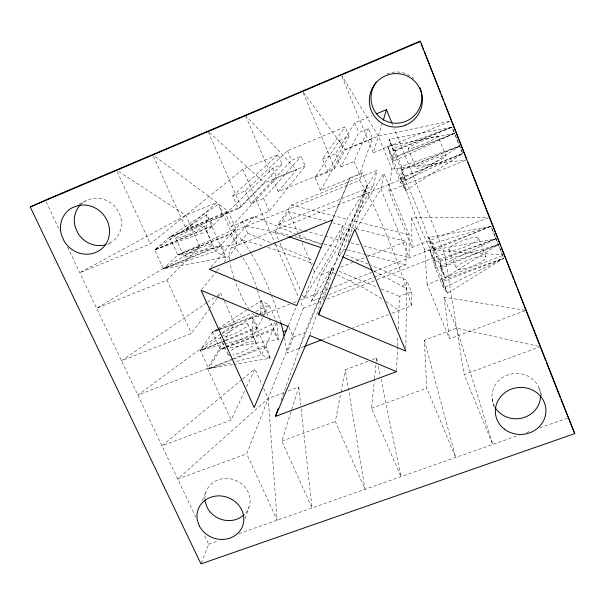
<?xml version="1.0" encoding="UTF-8"?>
<svg xmlns="http://www.w3.org/2000/svg" width="605" height="605" viewBox="0 0 605 605"><rect width="100%" height="100%" fill="white"/><g stroke="black" fill="none" stroke-linecap="round" stroke-linejoin="round"><path stroke-width="0.45" stroke-dasharray="3.02 2.27" d="M363.597 246.008L409.116 257.548L409.154 234.861L383.895 173.159L354.371 221.006L348.125 242.083M405.849 348.238L406.643 280.191L371.069 265.353M374.404 277.014L405.91 264.816L406.28 241.425L350.484 227.298L321.232 274.693L311.401 301.411L325.399 295.989M396.577 370.676L397.477 347.179M397.515 346.241L397.916 335.904M398.173 329.324L399.436 296.465L411.468 291.867L406.643 280.191M380.984 379.191L400.971 476.68L371.53 408.307L374.465 379.448M374.563 378.518L376.174 362.69M376.265 361.76L376.643 358.039L371.409 359.99M229.522 259.946A36.89 9.007 68.4 0 1 229.87 249.57L231.647 247.687L403.353 178.656L403.225 179.904A38.002 2.231 68.5 0 0 415.469 215.531L419.288 224.962A38.002 2.231 68.5 0 0 431.312 249.252L329.377 288.827M488.537 217.641L412.02 247.468L388.917 191.082L391.813 169.113L378.367 136.125L342.158 76.215M356.08 229.227L380.953 189.047L383.895 173.159M367.923 361.291L345.251 369.753L365.049 489.309L335.314 421.526L340.812 392.864M340.993 391.942L345.251 369.753M304.436 231.004L339.987 240.019L373.361 185.879L377.089 170.315L291.353 205.065L277.998 224.296L303.521 230.77M355.029 228.38L367.265 184.918L362.244 172.765L350.038 177.719L332.576 219.6M311.401 301.411L343.806 249.048L350.484 227.298M449.772 121.544L373.232 152.815L382.436 122.898M301.131 408.647L311.991 507.958L281.817 441.045L291.428 410.477M291.708 409.577L298.779 387.102L287.42 391.337M323.206 300.413L338.959 251.96L367.265 184.918M310.047 334.618L332.032 268.363L335.488 269.807M245.048 518.81L248.927 507.391M339.987 240.019L347.058 219.154L377.089 170.315M250.992 253.185A79.595 19.345 68.8 0 0 243.906 242.643L238.476 236.079L233.447 231.45L359.635 180.373L362.244 172.765M302.53 294.877L304.043 298.341L335.692 246.991L343.186 225.453L333.196 222.927M281.06 400.465L304.912 332.599L332.032 268.363M245.388 190.787L250.984 203.598L291.633 160.333L301.131 156.408L305.192 165.997L269.217 211.205L231.375 226.565L225.771 213.89L238.347 208.755L232.736 195.982L245.388 190.787L287.549 150.736L345.069 126.868L349.085 136.601L339.435 140.587L314.993 177.454L320.469 190.409L359.506 174.573L372.483 138.333L368.498 128.585L358.773 132.601L341.001 166.836L335.541 153.731L354.764 122.838L371.924 115.721M303.786 346.657L287.178 352.965L293.304 337.038L289.031 327.32M263.636 388.342L268.212 398.506L277.143 520.202L246.696 453.863L303.294 308.225L300.292 301.32M201.299 563.043L208.702 544.258L203.877 534.094M304.043 298.341L314.615 271.932L343.186 225.453M299.384 348.329L330.935 271.66L363.257 287.655L382.458 298.991M332.803 219.108L350.038 177.719M288.388 325.603L296.48 306.13M365.73 190.363L338.044 254.781L342.173 256.573M341.001 166.836L354.091 161.49L368.498 128.585M202.214 500.365L205.995 491.873M276.364 322.941L261.549 354.999L233.303 362.304M241.803 379.668L161.936 445.779L231.171 420.029L244.995 390.18M246.575 386.761L254.871 368.853L262.109 384.954M262.555 317.852L253.087 336.077L224.894 343.761M262.978 317.043L269.217 305.026L261.201 300.7L249.419 308.3M245.743 116.137L278.247 191.619L334.86 168.493L345.364 149.692L378.367 136.125L449.681 121.219M320.469 190.409L343.451 150.267L372.483 138.333M314.993 177.454L327.971 172.16L349.085 136.601M224.266 300.821L234.566 323.72L137.857 395.065L207.485 368.43L222.965 342.884M223.449 342.082L234.566 323.72M278.436 239.398L275.048 231.602L288.683 211.659L325.929 221.082M327.971 172.16L322.488 159.092L345.069 126.868M206.872 302.681L121.529 360.693L191.43 333.446L208.634 309.904M209.186 309.14L216.953 298.507M217.505 297.751L220.833 293.191L223.888 299.974M201.639 289.545L216.446 271.411M217.036 270.685L220.591 266.336M224.137 261.98L247.649 233.182L242.461 221.385L254.213 216.613L295.074 233.659M278.247 191.619L296.556 169.755L246.651 116.629M211.092 267.085L254.213 216.613M250.984 203.598L263.674 198.417L301.131 156.408M233.447 231.45L242.461 221.385M231.375 226.565L276.825 177.658L305.192 165.997M153.436 156.317L186.287 229.189L241.108 206.797L264.468 182.944L296.556 169.755M238.347 208.755L282.164 164.242L278.073 154.668L242.817 169.294L150.327 243.883L79.754 272.711L185.788 215.282L216.998 202.456L154.169 155.727M199.93 246.719L96.634 308.263L166.935 280.077L199.93 246.719L185.788 215.282L117.99 171.011M225.771 213.89L272.734 168.137L282.164 164.242M232.736 195.982L278.073 154.668M186.287 229.189L216.998 202.456M242.529 379.07L254.871 368.853M107.577 244.654L109.883 243.051M207.644 302.152L216.182 296.352M216.953 295.83L220.833 293.191M217.203 329.09L212.484 332.13L200.338 350.454L208.695 368.672L232.925 364.55M217.989 328.583L246.273 310.327M220.984 337.189L200.338 350.454L223.986 344.011M221.778 336.675L251.952 317.285L257.927 326.76L223.026 341.122M78.99 204.286L85.706 200.845L91.378 198.75A24.419 22.839 46.5 0 1 119.888 214.843A24.419 22.839 46.5 0 1 108.348 243.777M225.37 346.907L220.318 349.35L208.695 368.672L232.388 362.539M226.217 346.506L275.071 322.919M217.566 329.702L212.484 332.13L220.318 349.35L224.924 348.556M218.413 329.294L252.277 313.118A36.89 9.007 68.4 0 0 259.076 316.113M255.665 311.499L269.217 305.026L276.379 321.255M400.775 178.467L462.696 153.557L400.54 182.302L401.508 166.481L459.422 146.236L405.925 181.061L401.508 166.481L394.052 148.104L451.912 127.156L462.696 153.557L400.835 177.537L405.69 190.552L387.669 146.228L392.751 157.655L454.71 133.244L392.191 161.777L400.54 182.302L405.69 190.552L462.696 153.557L454.71 133.244L387.669 146.228L392.191 161.777L394.052 148.104L389.007 139.384L451.912 127.156L454.363 132.48M322.488 159.092L335.541 153.731M222.156 341.477L200.338 350.454L224.742 341.031M231.314 359.393L208.695 368.672L233.046 359.355M232.184 359.037L266.109 345.13L270.201 358.221L233.855 364.391M223.631 215.123L169.687 237.152L154.63 249.842L163.305 268.749L225.567 257.314L221.589 244.405L163.305 268.749L177.794 254.985L235.761 228.592L227.964 210.926L218.738 204.074L169.687 237.152L177.794 254.985L236.472 244.125L235.761 228.592L215.493 251.196L163.305 268.749L220.401 245.728M393.673 150.879L451.912 127.156L393.575 151.598L389.007 139.384L405.925 181.061L401.259 170.519L459.422 146.236L401.312 169.695M211.848 226.55L154.63 249.842L206.623 214.828L213.089 225.34L154.63 249.842L206.706 231.534L227.964 210.926L169.687 237.152L222.519 216.204L218.738 204.074L236.472 244.125L230.573 234.385L177.794 254.985L231.632 233.197M392.637 158.457L454.71 133.244M277.998 224.296L373.361 185.879M243.906 242.643L247.059 241.372L264.317 246.25M363.96 194.371L367.243 193.048A81.41 8.379 68.6 0 1 405.252 284.857L411.574 305.707L391.851 313.201M388.917 191.082L465.963 160.189M321.232 274.693L336.138 268.862M340.524 267.153L352.798 262.351M356.307 260.974L366.827 256.86M367.704 256.52L406.28 241.425M219.494 329.407L212.484 332.13L217.747 330.217M220.371 329.067L258.917 314.086M259.795 313.745L265.928 311.363M262.593 314.751L289.833 304.179M293.349 302.81L296.866 301.449M300.375 300.08L328.5 289.167M433.309 248.64L490.905 226.285L503.526 257.375M328.901 294.627L373.535 277.347M303.294 308.225L322.609 300.753M327.002 299.059L376.174 280.047M377.051 279.707L444.66 253.571L394.263 128.857M225.612 340.691L256.981 328.575M434.829 262.343L496.176 238.68L430.042 250.568L435.494 268.333L443.526 288.071L447.39 293.236L503.859 258.222L442.452 280.039L447.39 293.236L430.042 250.568L434.67 260.899L496.176 238.68L435.494 268.333L432.749 243.611L428.801 237.553L490.905 226.285L503.504 257.375M273.649 328.817L220.318 349.35L272.855 330.542L278.323 339.367L228.607 347.928M440.674 266.79L498.142 244.685L445.121 277.763L440.856 268.189L498.142 244.685L439.941 261.352L443.526 288.071L503.859 258.222L442.663 281.605M373.769 271.017L402 286.104L405.252 284.857M525.11 310.72L449.47 338.853L427.153 284.403L503.33 255.265M233.916 359.022L265.224 347.051M293.304 337.038L304.912 332.599M322.276 339.632L350.461 328.931M351.339 328.591L388.327 314.539M283.926 392.637L268.212 398.506L177.726 479.031L246.696 453.863M424.385 340.222L455.686 457.448L426.714 388.168L424.385 340.222L456.639 328.182L539.35 346.521M281.817 441.045L335.314 421.526M371.53 408.307L426.714 388.168M525.064 310.244L443.987 297.123L456.639 328.182L492.735 444.425L464.088 374.525L539.38 347.043M218.624 329.899L258.94 315.228M259.817 314.91L265.081 312.997L261.201 300.7L268.499 317.179M208.702 544.258L218.481 540.825M238.922 533.64L517.6 435.683M526.486 432.567L529.148 431.63M539.804 427.879L567.339 418.199M391.813 169.113L465.903 159.954M412.02 247.468L411.672 217.845L487.539 217.316M411.672 217.845L424.718 249.842L503.269 254.871M245.819 226.444L257.556 228.38L271.335 231.609L288.456 236.593M241.902 240.223L247.059 241.372M291.353 205.065L347.058 219.154M354.371 221.006L409.154 234.861M350.855 242.771L359.96 245.085M275.048 231.602L289.53 235.277M294.96 236.653L323.017 243.777M323.925 244.004L335.692 246.991M343.806 249.048L346.552 249.744M347.459 249.978L365.73 254.614M366.638 254.849L405.91 264.816M267.818 247.377L296.465 257.291L313.95 264.256M298.552 235.111L322.019 244.896M338.959 251.96L342.43 253.412M345.901 254.856L370.2 264.99M247.649 233.182L271.017 242.93M274.481 244.367L313.435 260.611M338.944 271.244L376.968 287.095M381.286 288.903L399.436 296.465M402 286.104L406.545 288.925M386.209 301.396L398.892 310.524M209.3 132.419L264.468 182.944M303.597 92.565L345.364 149.692M359.635 180.373L367.243 193.048M46.109 201.851L59.887 230.883M67.594 247.097L195.831 517.154M117.189 171.676L150.327 243.883M166.935 280.077L191.43 333.446M207.485 368.43L231.171 420.029M175.715 238.294L184.109 256.785M228.07 354.553L219.978 336.72A15.322 3.07 -24.5 0 0 220.659 337.287M204.271 225.801A15.586 1.467 -23.7 0 1 183.36 236.374A15.586 1.467 -23.7 0 1 182.37 234.037A15.586 1.467 -23.7 0 1 204.271 225.801L212.537 244.276A15.533 1.77 -23.9 0 1 191.83 255.106A15.533 1.77 -23.9 0 1 190.62 252.285A15.533 1.77 -23.9 0 1 212.537 244.276M247.899 324.129L255.87 341.954M268.87 318.011L278.323 339.367L276.757 322.102M208.302 132.011L241.108 206.797M242.817 169.294L275.124 243.505M275.494 244.367L298.787 297.872M263.674 198.417L269.217 211.205M279.941 242.87L301.025 291.406M272.734 168.137L276.825 177.658M288.683 211.659L300.534 239.209M302.016 242.658L311.651 265.043M313.503 269.354L314.615 271.932M287.549 150.736L291.633 160.333M303.203 92.784L334.86 168.493M354.091 161.49L359.506 174.573M339.435 140.587L343.451 150.267M341.901 76.359L373.232 152.815M354.764 122.838L358.773 132.601M380.953 189.047L409.116 257.548M392.146 123.624L392.849 125.364M408.088 148.482L415.93 167.948M448.789 249.578L456.344 268.325M438.133 136.261A16.229 1.664 -22.3 0 1 415.998 146.864A16.229 1.664 -22.3 0 1 415.204 144.073A16.229 1.664 -22.3 0 1 438.133 136.261L445.908 155.863A16.169 1.989 -22.1 0 1 423.931 166.632A16.169 1.989 -22.1 0 1 422.933 163.312A16.169 1.989 -22.1 0 1 445.908 155.863M478.495 238.075A15.934 3.343 -21.5 0 1 457.168 249.525A15.934 3.343 -21.5 0 1 455.3 244.034A15.934 3.343 -21.5 0 1 478.495 238.075L485.981 256.966A15.881 3.653 -21.3 0 1 464.806 268.56A15.881 3.653 -21.3 0 1 462.749 262.578A15.881 3.653 -21.3 0 1 485.981 256.966M539.025 388.039L541.853 395.753M492.077 398.612L494.262 408.254M284.486 337.59L287.178 352.965M376.643 358.039L377.588 362.637M378.344 366.312L380.227 375.508M444.66 253.571L464.088 374.525M443.987 297.123L449.47 338.853M298.779 387.102L300.723 404.896M431.312 249.252L431.161 247.339A38.002 2.231 68.5 0 0 417.238 207.954A38.002 2.231 68.5 0 0 403.353 178.656M424.718 249.842L427.153 284.403M411.468 291.867L411.574 305.707M80.873 204.377A24.419 22.839 46.5 0 1 85.706 200.845M249.441 309.624A36.89 9.007 68.4 0 1 240.934 295.066L236.956 286.036A36.89 9.007 68.4 0 1 234.415 279.23M234.127 278.383A36.89 9.007 68.4 0 1 229.9 262.396M231.647 247.687A36.89 9.007 68.4 0 1 257.178 289.356M257.435 290.211A36.89 9.007 68.4 0 1 260.558 313.624M494.618 406.643A24.291 22.665 -4.3 0 1 509.486 374.389A24.291 22.665 -4.3 0 1 540.424 393.817M386.837 73.954A25.705 25.372 -64.6 0 1 414.039 78.915M204.944 499.034A22.831 20.797 21 0 1 235.421 480.294A22.831 20.797 21 0 1 243.921 514.908M222.027 333.877A15.322 3.07 -24.5 0 1 241.962 324.242A15.322 3.07 -24.5 0 1 244.965 327.774A15.322 3.07 -24.5 0 1 224.689 337M231.465 350.439A15.269 3.35 -24.6 0 1 251.135 341.575A15.269 3.35 -24.6 0 1 252.519 346.158A15.269 3.35 -24.6 0 1 232.849 355.014M230.414 355.347A15.269 3.35 -24.6 0 1 228.304 353.494M251.468 253.964A79.595 19.345 68.8 0 1 270.715 293.395M271.411 295.149A79.595 19.345 68.8 0 1 280.455 321.55M490.905 226.285L433.452 249.941L428.801 237.553L445.121 277.763L439.941 261.352L432.749 243.611L490.905 226.285M270.201 358.221L261.549 354.999L253.087 336.077L251.952 317.285L270.201 358.221M225.567 257.314L215.493 251.196L206.706 231.534L206.623 214.828L225.567 257.314"/><path stroke-width="0.91" d="M383.252 120.251L386.504 109.671L376.212 113.937M318.555 314.729L354.772 229.287L405.811 351.059L318.555 314.729L320.589 308.467M275.472 416.369L309.752 335.503L396.54 371.621L275.472 416.369L278.27 408.42M288.131 326.155L254.213 407.543L201.049 290.271L288.033 326.466M332.47 219.842L296.715 305.638L209.262 269.225L332.447 219.97M30.25 206.978L45.292 200.149L420.188 41.102L574.75 433.626L200.966 563.898L30.25 206.978L420.656 41.382M289.326 236.88L320.884 247.619M284.1 335.828L283.193 331.706L286.316 330.504M304.663 346.325L321.399 339.965M342.997 256.928L372.12 270.178M574.75 433.626L560.979 399.436M386.504 109.671L391.79 122.747M421.216 43.734L423.629 49.867M424.317 51.622L426.041 56M426.729 57.755L440.5 92.799M441.189 94.554L443.594 100.687M444.282 102.434L446.006 106.813M446.694 108.567L466.5 158.971M467.862 162.45L489.415 217.301M489.763 218.178L498.013 239.179M498.702 240.934L500.418 245.305M501.106 247.059L503.859 254.055M504.199 254.932L505.901 259.265M506.589 260.997L511.354 273.127M512.034 274.867L513.736 279.2M514.416 280.932L516.799 286.997M517.479 288.729L519.181 293.062M519.861 294.794L540.265 346.726M540.613 347.603L545.793 360.784M546.481 362.539L560.29 397.682M105.913 244.654A24.419 22.839 46.5 0 1 77.659 232.728L75.201 226.928A24.419 22.839 46.5 0 1 80.276 204.982M420.067 87.876A25.705 25.372 -64.6 0 1 392.887 123.019A25.705 25.372 -64.6 0 1 376.318 82.114M540.522 395.511A24.291 22.665 -4.3 0 1 522.554 417.934A24.291 22.665 -4.3 0 1 495.049 407.384M243.921 514.908A22.831 20.797 21 0 1 207.417 507.966L205.435 502.695A22.831 20.797 21 0 1 204.997 499.957M280.705 322.412A79.595 19.345 68.8 0 1 283.193 331.706M78.174 205.549L72.282 207.719A25.433 23.701 46.1 0 0 61.445 234.838L64.017 240.866A25.433 23.701 46.1 0 0 95.855 252.414A25.433 23.701 46.1 0 0 107.902 222.36A25.433 23.701 46.1 0 0 78.174 205.549M199.559 526.365L197.487 520.913A23.716 21.5 21 0 1 225.544 496.758A23.716 21.5 21 0 1 238.945 532.097A23.716 21.5 21 0 1 199.559 526.365M405.743 125.053A26.809 26.476 -64.1 0 0 412.262 79.134A26.809 26.476 -64.1 0 0 369.594 96.792A26.809 26.476 -64.1 0 0 405.743 125.053M504.396 429.142A25.304 23.519 -3.9 0 0 545.544 414.765A25.304 23.519 -3.9 0 0 511.936 388.932A25.304 23.519 -3.9 0 0 504.396 429.142"/></g></svg>
